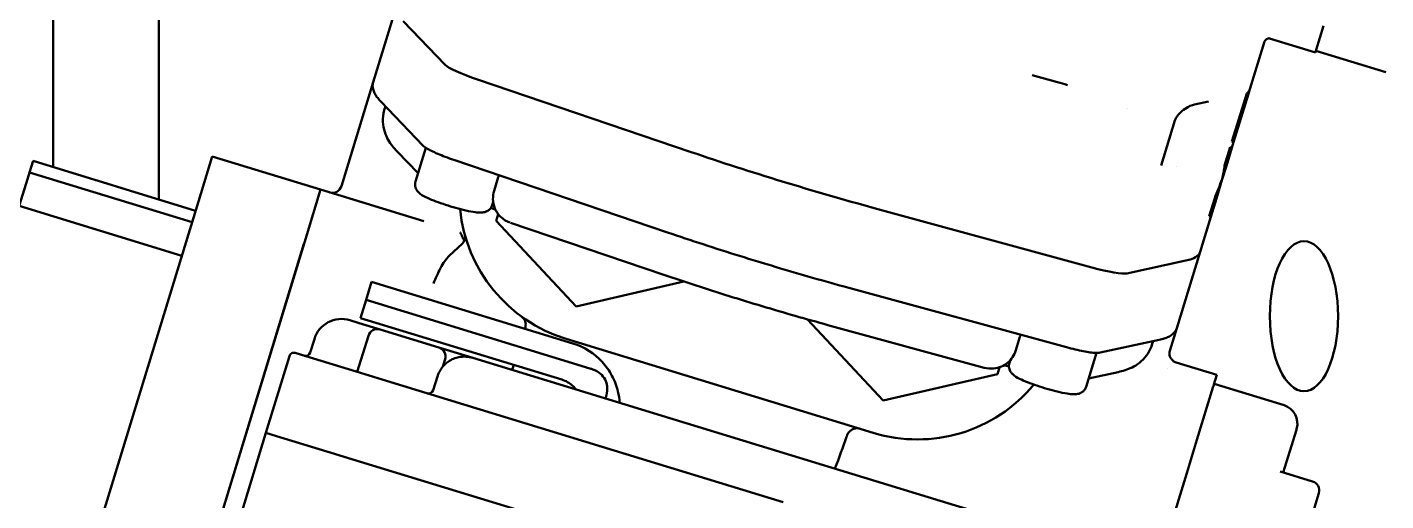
# Model space of a CAD drawing. Header units: inches. Extents: x 11 to 1621, y 11 to 1332.
# Drawn here: x 1299.67 to 1305.33, y 343.76 to 345.73 of the extents above; entities that cross this region are included whole.
import ezdxf

# ---------------------------------------------------------------- set-up
doc = ezdxf.new("R2010")
doc.units = ezdxf.units.IN
doc.header["$LTSCALE"] = 48
doc.header["$MEASUREMENT"] = 0
doc.layers.add('Visible (ANSI)', color=7, linetype='Continuous', lineweight=50)

msp = doc.modelspace()

# ---------------------------------------------------------------- linework, layer by layer
at = {"layer": 'Visible (ANSI)'}
for p, q in [((1299.774479, 345.146343), (1299.774479, 348.572494)), ((1300.214479, 345.011821), (1300.214479, 348.071461)), ((1301.204819, 345.817823), (1301.107815, 345.500537)), ((1301.233567, 345.754613), (1301.40789, 345.572938)), ((1301.40789, 345.572938), (1301.233567, 345.754613)), ((1305.03936, 345.634895), (1305.07024, 345.735899)), ((1304.823871, 345.67068), (1304.763117, 345.471962)), ((1304.823963, 345.670977), (1304.823961, 345.67097)), ((1304.845665, 345.68314), (1305.036292, 345.624859)), ((1305.038234, 345.631213), (1305.036292, 345.624859)), ((1305.329969, 345.541838), (1305.038183, 345.631046)), ((1305.038234, 345.631213), (1305.038516, 345.632136)), ((1305.039126, 345.634132), (1305.038516, 345.632136)), ((1305.03936, 345.634895), (1305.039126, 345.634132)), ((1303.855861, 345.529272), (1303.961393, 345.500495)), ((1300.975383, 345.067372), (1301.107815, 345.500537)), ((1301.542753, 345.511658), (1302.433842, 345.209221)), ((1302.433842, 345.209221), (1301.542753, 345.511658)), ((1304.756968, 345.45185), (1304.763117, 345.471962)), ((1301.140861, 345.418654), (1301.315184, 345.236978)), ((1304.531963, 345.40701), (1304.590238, 345.419591)), ((1304.688417, 345.253026), (1304.749868, 345.454021)), ((1304.695518, 345.250855), (1304.756968, 345.45185)), ((1304.749868, 345.454021), (1304.756968, 345.45185)), ((1301.159257, 345.399482), (1301.154584, 345.384197)), ((1304.393262, 345.153656), (1304.450323, 345.340294)), ((1304.695518, 345.250855), (1304.688202, 345.226927)), ((1304.695518, 345.250855), (1304.688417, 345.253026)), ((1300.436776, 345.190872), (1300.379222, 345.002623)), ((1300.888573, 345.052744), (1300.436776, 345.190872)), ((1301.207828, 345.211783), (1301.295132, 345.120797)), ((1301.327615, 345.227045), (1301.284539, 345.086147)), ((1304.657989, 345.1535), (1304.681102, 345.229098)), ((1304.66509, 345.151329), (1304.688202, 345.226927)), ((1304.681102, 345.229098), (1304.688202, 345.226927)), ((1299.690015, 345.172166), (1299.675505, 345.124707)), ((1299.690015, 345.172166), (1300.367711, 344.964974)), ((1301.444438, 345.176815), (1302.335527, 344.874378)), ((1304.459185, 345.151135), (1304.459185, 345.151134)), ((1304.648135, 345.095873), (1304.66509, 345.151329)), ((1304.657989, 345.1535), (1304.66509, 345.151329)), ((1299.632724, 344.984776), (1299.668295, 345.101125)), ((1299.668295, 345.101125), (1299.675505, 345.124707)), ((1299.675505, 345.124707), (1300.353201, 344.917514)), ((1301.629655, 345.104046), (1301.612536, 345.048054)), ((1304.623528, 345.015388), (1304.648135, 345.095873)), ((1304.647083, 345.096195), (1304.648135, 345.095873)), ((1300.888573, 345.052744), (1300.83102, 344.864495)), ((1301.319262, 344.921069), (1300.888573, 345.052744)), ((1304.593315, 344.941962), (1304.616428, 345.017559)), ((1304.616428, 345.017559), (1304.623528, 345.015388)), ((1300.310421, 344.777584), (1299.632724, 344.984776)), ((1299.748296, 342.938958), (1300.379222, 345.002623)), ((1301.608492, 345.001162), (1301.604562, 344.988306)), ((1301.628705, 344.963927), (1301.628686, 344.963937)), ((1303.196419, 344.976078), (1304.104286, 344.728519)), ((1304.104286, 344.728519), (1303.196419, 344.976078)), ((1304.600416, 344.939791), (1304.623528, 345.015388)), ((1301.62938, 344.950984), (1301.620906, 344.923268)), ((1301.620906, 344.923268), (1301.9542, 344.565854)), ((1301.631488, 344.95788), (1301.631485, 344.957868)), ((1301.680852, 344.9147), (1302.320504, 344.697601)), ((1304.600416, 344.939791), (1304.555651, 344.793371)), ((1304.593315, 344.941962), (1304.600416, 344.939791)), ((1300.83102, 344.864495), (1300.200094, 342.800829)), ((1300.819509, 344.826845), (1300.200094, 342.800829)), ((1301.478704, 344.826561), (1301.426445, 344.777828)), ((1304.555651, 344.793371), (1304.458647, 344.476085)), ((1304.250359, 344.703908), (1304.496472, 344.757043)), ((1304.496472, 344.757043), (1304.250359, 344.703908)), ((1301.101363, 344.668234), (1301.078342, 344.592935)), ((1301.940954, 344.411546), (1301.101363, 344.668234)), ((1301.9542, 344.565854), (1302.403871, 344.669668)), ((1303.090684, 344.643503), (1303.998551, 344.395944)), ((1301.05532, 344.517635), (1301.078342, 344.592935)), ((1302.012057, 344.307469), (1301.078342, 344.592935)), ((1301.0104, 344.50862), (1301.049424, 344.496689)), ((1301.05532, 344.517635), (1301.894911, 344.260947)), ((1302.919552, 344.512009), (1303.234293, 344.17449)), ((1301.13728, 344.469829), (1301.049424, 344.496689)), ((1301.13728, 344.469829), (1301.382004, 344.395009)), ((1301.742501, 344.479376), (1301.7405, 344.472831)), ((1303.004286, 344.488548), (1303.655965, 344.310847)), ((1304.429688, 344.381367), (1304.458647, 344.476085)), ((1300.845653, 344.373728), (1300.862919, 344.430202)), ((1301.042077, 344.29309), (1301.08812, 344.443689)), ((1301.52319, 344.351844), (1301.382004, 344.395009)), ((1301.912912, 344.430805), (1303.193005, 344.039441)), ((1303.787188, 344.383196), (1303.804307, 344.439188)), ((1304.13935, 344.373544), (1304.385462, 344.42668)), ((1304.35949, 344.421072), (1304.354817, 344.405787)), ((1300.661002, 344.039076), (1300.758842, 344.359099)), ((1300.783423, 344.372169), (1300.826892, 344.358879)), ((1301.03711, 344.294609), (1300.826892, 344.358879)), ((1301.398922, 344.315689), (1301.408143, 344.345848)), ((1302.15912, 344.157421), (1301.52319, 344.351844)), ((1303.76432, 344.34206), (1303.760389, 344.329204)), ((1304.123489, 344.37226), (1304.080412, 344.231363)), ((1304.429689, 344.381364), (1304.429689, 344.381365)), ((1301.03711, 344.294609), (1301.163531, 344.255958)), ((1301.694457, 344.322232), (1301.688097, 344.301427)), ((1303.234293, 344.17449), (1303.71047, 344.284424)), ((1303.71047, 344.284424), (1303.718944, 344.312141)), ((1304.091006, 344.266013), (1304.214263, 344.292624)), ((1304.41944, 344.308702), (1304.41944, 344.308703)), ((1304.455538, 344.332734), (1304.625374, 344.28081)), ((1304.625374, 344.28081), (1304.613004, 344.240349)), ((1302.063009, 343.98096), (1301.163531, 344.255958)), ((1301.375709, 344.273427), (1301.358443, 344.216952)), ((1304.542478, 344.009669), (1304.610373, 344.231744)), ((1304.610892, 344.233439), (1304.610373, 344.231744)), ((1304.612233, 344.237828), (1304.610892, 344.233439)), ((1304.612233, 344.237828), (1304.613004, 344.240349)), ((1304.90565, 344.153952), (1304.613864, 344.24316)), ((1302.076799, 344.182589), (1302.077405, 344.184568)), ((1302.15912, 344.157421), (1302.836014, 343.950473)), ((1304.95695, 344.052432), (1304.957928, 344.055631)), ((1300.286904, 342.815458), (1300.661002, 344.039076)), ((1300.704965, 344.025635), (1300.661002, 344.039076)), ((1300.661002, 344.039076), (1300.704965, 344.025635)), ((1300.915183, 343.961365), (1300.704965, 344.025635)), ((1300.704965, 344.025635), (1300.915183, 343.961365)), ((1304.542478, 344.009669), (1304.500158, 343.871245)), ((1304.500158, 343.871245), (1304.542478, 344.009669)), ((1304.95695, 344.052432), (1304.902561, 343.874536)), ((1301.055651, 343.91842), (1300.915183, 343.961365)), ((1301.055651, 343.91842), (1300.915183, 343.961365)), ((1302.063009, 343.98096), (1302.817018, 343.750436)), ((1303.471944, 343.75605), (1302.836014, 343.950473)), ((1301.955129, 343.643421), (1301.055651, 343.91842)), ((1301.055651, 343.91842), (1301.955129, 343.643421)), ((1304.500158, 343.871245), (1304.221025, 342.958243)), ((1304.889401, 343.878559), (1305.024923, 343.837126)), ((1305.051062, 343.787966), (1304.976243, 343.543242)), ((1303.61313, 343.712885), (1303.471944, 343.75605))]:
    msp.add_line(p, q, dxfattribs=at)
for centre, radius, start, end in [((1300.937734, 345.078883), 0.03937, 253.001364, 343), ((1302.097083, 345.033202), 0.629921, 185.597003, 253), ((1301.451853, 344.855354), 0.03937, 313, 15.410035), ((1300.975868, 344.39567), 0.11811, 73, 163), ((1301.704851, 344.490887), 0.03937, 343, 54.123496), ((1301.125769, 344.432179), 0.03937, 73.000202, 163), ((1301.370493, 344.357359), 0.03937, 343, 72.999798), ((1301.860379, 344.147997), 0.275591, 42.627757, 73), ((1300.777667, 344.353344), 0.019685, 73, 163), ((1300.826828, 344.379483), 0.019685, 253, 343), ((1301.860379, 344.147997), 0.11811, 48.704811, 73), ((1303.377176, 344.641838), 0.629921, 253, 320.402997), ((1301.339618, 344.222707), 0.019685, 253, 343), ((1301.860379, 344.147997), 0.275591, 3.464769, 13.372243), ((1304.882628, 344.078653), 0.07874, 343, 73), ((1305.013412, 343.799476), 0.03937, 343.000202, 73)]:
    msp.add_arc(centre, radius, start, end, dxfattribs=at)
for centre, major_axis, ratio, start_param, end_param in [((1301.592909, 345.522487), (-0.188249, 0.057553), 0.13052619, 0.22959015, 1.34120617), ((1301.592909, 345.522487), (-0.188249, 0.057553), 0.13052619, 0.22959015, 1.34120617), ((1303.087701, 345.984188), (1.675416, -0.512226), 0.13052619, 6.19108834, 6.28318531), ((1303.045712, 345.846848), (-1.374217, 0.42014), 0.13052619, 2.68326328, 2.68326794), ((1304.523655, 345.445493), (0.008309, -0.038483), 0.9654291, 6.28315125, 6.28318531), ((1302.880235, 345.305597), (-1.675416, 0.512226), 0.13052619, 1.34120617, 1.80038648), ((1302.880235, 345.305597), (1.675416, -0.512226), 0.13052619, 4.48279883, 4.94197913), ((1302.962095, 345.573351), (1.675416, -0.512226), 0.58542961, 0.03543434, 0.09209697), ((1302.988137, 345.658529), (-1.675416, 0.512226), 0.84963946, 3.04949569, 3.10615831), ((1302.880235, 345.305597), (1.675416, -0.512226), 0.13052619, 6.05359515, 6.28318531), ((1302.880235, 345.305597), (1.675416, -0.512226), 0.13052619, 6.05359515, 6.28318531), ((1304.068759, 344.765543), (0.188249, -0.057553), 0.13052619, 4.94197913, 6.05359515), ((1304.068759, 344.765543), (0.188249, -0.057553), 0.13052619, 4.94197913, 6.05359515), ((1303.124202, 344.011491), (0.00505, 0.046708), 0.91468713, 6.11020883, 6.47348321)]:
    msp.add_ellipse(centre, major_axis=major_axis, ratio=ratio, start_param=start_param, end_param=end_param, dxfattribs=at)
msp.add_ellipse((1304.988677, 344.525229), major_axis=(0, -0.3125), ratio=0.45538998, dxfattribs=at)
for points, knots in [([(1304.845792, 345.683101), (1304.845494, 345.683167), (1304.842926, 345.683695), (1304.830811, 345.680771), (1304.823959, 345.670964), (1304.823959, 345.670964)], [0.054349874, 0.054349874, 0.054349874, 0.054349874, 0.27185075, 0.27185075, 0.705184665, 0.705184665, 0.705184665, 0.705184665]), ([(1301.107815, 345.500537), (1301.106128, 345.49502), (1301.105445, 345.489219), (1301.105923, 345.477782), (1301.107055, 345.472151), (1301.110662, 345.461185), (1301.113133, 345.455834), (1301.119188, 345.445228), (1301.122778, 345.439969), (1301.13102, 345.429384), (1301.135675, 345.424058), (1301.140861, 345.418654)], [3.141592654, 3.141592654, 3.141592654, 3.141592654, 3.187510684, 3.187510684, 3.233428715, 3.233428715, 3.279346746, 3.279346746, 3.325264776, 3.325264776, 3.371182807, 3.371182807, 3.371182807, 3.371182807]), ([(1301.154584, 345.384197), (1301.149626, 345.367981), (1301.147716, 345.350967), (1301.149023, 345.319716), (1301.152064, 345.305501), (1301.160256, 345.280591), (1301.165388, 345.269797), (1301.176418, 345.250479), (1301.182345, 345.241928), (1301.194692, 345.226071), (1301.201128, 345.218766), (1301.207828, 345.211783)], [3.141592654, 3.141592654, 3.141592654, 3.141592654, 3.187510684, 3.187510684, 3.233428715, 3.233428715, 3.279346746, 3.279346746, 3.325264776, 3.325264776, 3.371182807, 3.371182807, 3.371182807, 3.371182807]), ([(1304.531962, 345.407009), (1304.521431, 345.404736), (1304.507935, 345.39964), (1304.4849, 345.38446), (1304.476075, 345.377783), (1304.464163, 345.364215), (1304.461812, 345.361326), (1304.456709, 345.354025), (1304.452922, 345.348795), (1304.450323, 345.340294)], [0, 0, 0, 0, 0.473034078, 0.473034078, 0.743248754, 0.743248754, 0.807992735, 0.807992735, 0.878087534, 0.878087534, 0.878087534, 0.878087534]), ([(1301.315184, 345.236978), (1301.319494, 345.232487), (1301.324269, 345.229103), (1301.335912, 345.221813), (1301.342745, 345.218095), (1301.358492, 345.210321), (1301.367395, 345.20628), (1301.386954, 345.197995), (1301.397608, 345.193755), (1301.420199, 345.185252), (1301.432136, 345.18099), (1301.444438, 345.176815)], [3.37118281, 3.37118281, 3.37118281, 3.37118281, 3.59350601, 3.59350601, 3.81582921, 3.81582921, 4.03815242, 4.03815242, 4.26047562, 4.26047562, 4.48279883, 4.48279883, 4.48279883, 4.48279883]), ([(1301.604562, 344.988306), (1301.603167, 344.983744), (1301.600949, 344.979473), (1301.59562, 344.972144), (1301.59251, 344.96923), (1301.585951, 344.964283), (1301.582617, 344.96261), (1301.575551, 344.959684), (1301.572175, 344.958888), (1301.562985, 344.957196), (1301.558113, 344.957107), (1301.544411, 344.95736), (1301.535458, 344.958378), (1301.512805, 344.96193), (1301.498681, 344.964823), (1301.46999, 344.971687), (1301.455701, 344.975493), (1301.42716, 344.983799), (1301.412924, 344.98828), (1301.38553, 344.997579), (1301.372387, 345.002393), (1301.347996, 345.012111), (1301.336872, 345.016983), (1301.315797, 345.027515), (1301.307243, 345.031542), (1301.294823, 345.04377), (1301.29244, 345.046362), (1301.287481, 345.053959), (1301.284724, 345.059058), (1301.282554, 345.071162), (1301.282417, 345.076723), (1301.283831, 345.083619), (1301.284155, 345.084892), (1301.284539, 345.086147)], [0, 0, 0, 0, 0.04496292, 0.04496292, 0.09445953, 0.09445953, 0.15706397, 0.15706397, 0.24638153, 0.24638153, 0.42867802, 0.42867802, 0.74283728, 0.74283728, 1.12758082, 1.12758082, 1.46775559, 1.46775559, 1.80070812, 1.80070812, 2.13506021, 2.13506021, 2.48187562, 2.48187562, 2.8964631, 2.8964631, 2.98654821, 2.98654821, 3.07471311, 3.07471311, 3.12922665, 3.12922665, 3.14159265, 3.14159265, 3.14159265, 3.14159265]), ([(1301.629655, 345.104046), (1301.630269, 345.106054), (1301.630524, 345.108154), (1301.630447, 345.111434), (1301.630262, 345.112712), (1301.630002, 345.113834)], [3.1415926536, 3.1415926536, 3.1415926536, 3.1415926536, 3.1848344641, 3.1848344641, 3.2168715009, 3.2168715009, 3.2168715009, 3.2168715009]), ([(1301.678497, 344.915536), (1301.665057, 344.920437), (1301.652462, 344.927853), (1301.631021, 344.947369), (1301.621877, 344.959841), (1301.61082, 344.985979), (1301.607818, 344.999549), (1301.607403, 345.024789), (1301.60907, 345.036718), (1301.612536, 345.048054)], [0.006686894, 0.006686894, 0.006686894, 0.006686894, 0.137090393, 0.137090393, 0.268477273, 0.268477273, 0.378731685, 0.378731685, 0.469597905, 0.469597905, 0.469597905, 0.469597905]), ([(1301.618161, 344.969005), (1301.614136, 344.970886), (1301.609796, 344.972856), (1301.603299, 344.975721), (1301.601373, 344.976561), (1301.599404, 344.97741)], [0.745400599, 0.745400599, 0.745400599, 0.745400599, 0.83088237, 0.83088237, 0.865680359, 0.865680359, 0.865680359, 0.865680359]), ([(1301.487616, 344.83889), (1301.484912, 344.844973), (1301.482185, 344.851016), (1301.476857, 344.862545), (1301.474698, 344.867095), (1301.472614, 344.87143), (1301.471975, 344.872744), (1301.471332, 344.87406), (1301.471306, 344.874115)], [-0.0913896256, -0.0913896256, -0.0913896256, -0.0913896256, -0.0437291131, -0.0437291131, 0, 0, 0.0003030606, 0.0005998028, 0.0005998028, 0.0005998028, 0.0005998028]), ([(1302.335527, 344.874378), (1302.384526, 344.857747), (1302.434144, 344.841252), (1302.534203, 344.80867), (1302.584644, 344.792584), (1302.685925, 344.760953), (1302.736765, 344.74541), (1302.838418, 344.714997), (1302.889231, 344.700127), (1302.990403, 344.671187), (1303.040762, 344.657116), (1303.090684, 344.643503)], [4.482798827, 4.482798827, 4.482798827, 4.482798827, 4.574634888, 4.574634888, 4.66647095, 4.66647095, 4.758307011, 4.758307011, 4.850143072, 4.850143072, 4.941979134, 4.941979134, 4.941979134, 4.941979134]), ([(1301.359648, 344.661708), (1301.368522, 344.682566), (1301.378055, 344.705128), (1301.399771, 344.746085), (1301.41207, 344.764424), (1301.426445, 344.777828)], [0, 0, 0, 0, 0.172720482, 0.172720482, 0.345440965, 0.345440965, 0.345440965, 0.345440965]), ([(1302.320504, 344.697601), (1302.364892, 344.682536), (1302.409828, 344.667597), (1302.500432, 344.638094), (1302.546098, 344.62353), (1302.637789, 344.594895), (1302.683812, 344.580824), (1302.77584, 344.553291), (1302.821843, 344.539829), (1302.913455, 344.513623), (1302.959062, 344.50088), (1303.004286, 344.488548)], [4.482798827, 4.482798827, 4.482798827, 4.482798827, 4.574634888, 4.574634888, 4.66647095, 4.66647095, 4.758307011, 4.758307011, 4.850143072, 4.850143072, 4.941979134, 4.941979134, 4.941979134, 4.941979134]), ([(1304.385462, 344.42668), (1304.392783, 344.42826), (1304.399621, 344.430072), (1304.412373, 344.434239), (1304.41829, 344.436592), (1304.429241, 344.441998), (1304.434281, 344.445052), (1304.443403, 344.452127), (1304.447491, 344.456162), (1304.454283, 344.465376), (1304.45696, 344.470568), (1304.458647, 344.476085)], [6.053595154, 6.053595154, 6.053595154, 6.053595154, 6.099513185, 6.099513185, 6.145431215, 6.145431215, 6.191349246, 6.191349246, 6.237267277, 6.237267277, 6.283185307, 6.283185307, 6.283185307, 6.283185307]), ([(1303.809492, 344.447497), (1303.809485, 344.44749), (1303.809477, 344.447483), (1303.808039, 344.446139), (1303.806522, 344.444268), (1303.804968, 344.441076), (1303.804599, 344.440144), (1303.804307, 344.439188)], [6.2079064599, 6.2079064599, 6.2079064599, 6.2079064599, 6.2081839268, 6.2081839268, 6.2625992879, 6.2625992879, 6.2831853071, 6.2831853071, 6.2831853071, 6.2831853071]), ([(1303.998551, 344.395944), (1304.011084, 344.392526), (1304.023363, 344.389385), (1304.046847, 344.383801), (1304.05805, 344.381359), (1304.078898, 344.37729), (1304.088539, 344.375662), (1304.105942, 344.373301), (1304.113685, 344.372562), (1304.127414, 344.372095), (1304.133265, 344.372231), (1304.13935, 344.373544)], [4.94197913, 4.94197913, 4.94197913, 4.94197913, 5.16430234, 5.16430234, 5.38662554, 5.38662554, 5.60894875, 5.60894875, 5.83127195, 5.83127195, 6.05359515, 6.05359515, 6.05359515, 6.05359515]), ([(1304.214263, 344.292624), (1304.223722, 344.294666), (1304.233142, 344.297123), (1304.252246, 344.303365), (1304.261941, 344.30714), (1304.281888, 344.316988), (1304.292178, 344.323066), (1304.3129, 344.339136), (1304.32337, 344.349221), (1304.341928, 344.374398), (1304.349859, 344.389571), (1304.354817, 344.405787)], [6.053595154, 6.053595154, 6.053595154, 6.053595154, 6.099513185, 6.099513185, 6.145431215, 6.145431215, 6.191349246, 6.191349246, 6.237267277, 6.237267277, 6.283185307, 6.283185307, 6.283185307, 6.283185307]), ([(1301.375709, 344.273427), (1301.377852, 344.280437), (1301.38067, 344.287288), (1301.384123, 344.293855), (1301.38585, 344.297139), (1301.387735, 344.300352), (1301.389775, 344.303478), (1301.391815, 344.306604), (1301.393956, 344.309577), (1301.396351, 344.312578), (1301.396736, 344.313061), (1301.397127, 344.313543), (1301.397522, 344.314022), (1301.40203, 344.319491), (1301.407135, 344.324668), (1301.412801, 344.329415), (1301.418578, 344.334256), (1301.424939, 344.338651), (1301.431825, 344.342432), (1301.432284, 344.342684), (1301.432811, 344.342968), (1301.433209, 344.34318), (1301.439569, 344.346561), (1301.446622, 344.349556), (1301.454315, 344.351894), (1301.461469, 344.354068), (1301.469176, 344.355675), (1301.477338, 344.356461), (1301.477678, 344.356494), (1301.47802, 344.356525), (1301.478362, 344.356555), (1301.478499, 344.356567), (1301.478637, 344.356579), (1301.478775, 344.35659), (1301.478913, 344.356602), (1301.479112, 344.356618), (1301.47919, 344.356624), (1301.484143, 344.357022), (1301.490373, 344.357219), (1301.497772, 344.356646), (1301.505172, 344.356072), (1301.51375, 344.35473), (1301.52319, 344.351844)], [0, 0, 0, 0, 0.125, 0.125, 0.125, 0.1875, 0.1875, 0.1875, 0.25, 0.25, 0.25, 0.2600687, 0.2600687, 0.2600687, 0.375, 0.375, 0.375, 0.4921875, 0.4921875, 0.4921875, 0.5, 0.5, 0.5, 0.625, 0.625, 0.625, 0.74124457, 0.74124457, 0.74124457, 0.74609375, 0.74609375, 0.74609375, 0.74804688, 0.74804688, 0.74804688, 0.75, 0.75, 0.75, 0.875, 0.875, 0.875, 1, 1, 1, 1]), ([(1303.787188, 344.383196), (1303.784106, 344.373113), (1303.779594, 344.363445), (1303.768405, 344.346162), (1303.761547, 344.33838), (1303.745934, 344.324995), (1303.736914, 344.319436), (1303.716993, 344.31085), (1303.70582, 344.308158), (1303.681802, 344.306118), (1303.668755, 344.307417), (1303.656271, 344.31077)], [0, 0, 0, 0, 0.080817734, 0.080817734, 0.163113143, 0.163113143, 0.251891199, 0.251891199, 0.352744392, 0.352744392, 0.470591431, 0.470591431, 0.470591431, 0.470591431]), ([(1304.429689, 344.381364), (1304.428697, 344.378119), (1304.428022, 344.374262), (1304.427975, 344.366174), (1304.428622, 344.361859), (1304.431416, 344.353409), (1304.433699, 344.349208), (1304.439449, 344.342023), (1304.443001, 344.338968), (1304.44964, 344.334908), (1304.452737, 344.333591), (1304.455537, 344.332735)], [0, 0, 0, 0, 0.03628421, 0.03628421, 0.073156211, 0.073156211, 0.112609955, 0.112609955, 0.15244658, 0.15244658, 0.184982612, 0.184982612, 0.184982612, 0.184982612]), ([(1302.023458, 344.303762), (1302.02157, 344.304414), (1302.019675, 344.305049), (1302.015874, 344.306284), (1302.013968, 344.306885), (1302.012057, 344.307469)], [-0.0304557855, -0.0304557855, -0.0304557855, -0.0304557855, -0.0152278774, -0.0152278774, 0, 0, 0, 0]), ([(1302.023458, 344.303762), (1302.035115, 344.299737), (1302.046249, 344.29358), (1302.063394, 344.278927), (1302.069896, 344.271078), (1302.079523, 344.253014), (1302.082413, 344.243243), (1302.085019, 344.22079), (1302.083901, 344.208058), (1302.080706, 344.196094)], [0, 0, 0, 0, 0.093988099, 0.093988099, 0.171664013, 0.171664013, 0.249329006, 0.249329006, 0.34371396, 0.34371396, 0.34371396, 0.34371396]), ([(1302.128498, 344.211735), (1302.123191, 344.234059), (1302.114929, 344.25628), (1302.092497, 344.298471), (1302.078693, 344.31775), (1302.06315, 344.334636)], [0, 0, 0, 0, 0.182151197, 0.182151197, 0.364333505, 0.364333505, 0.364333505, 0.364333505]), ([(1304.080412, 344.231363), (1304.079017, 344.2268), (1304.076799, 344.22253), (1304.07147, 344.215201), (1304.06836, 344.212287), (1304.061801, 344.207339), (1304.058467, 344.205667), (1304.051402, 344.202741), (1304.048026, 344.201944), (1304.038835, 344.200253), (1304.033963, 344.200163), (1304.020262, 344.200417), (1304.011308, 344.201435), (1303.988655, 344.204986), (1303.974531, 344.207879), (1303.94584, 344.214743), (1303.931552, 344.218549), (1303.903011, 344.226855), (1303.888774, 344.231337), (1303.86138, 344.240636), (1303.848237, 344.24545), (1303.823846, 344.255167), (1303.812722, 344.26004), (1303.791647, 344.270571), (1303.783093, 344.274599), (1303.770673, 344.286827), (1303.768291, 344.289418), (1303.763332, 344.297016), (1303.760575, 344.302115), (1303.758405, 344.314219), (1303.758268, 344.31978), (1303.759682, 344.326676), (1303.760005, 344.327949), (1303.760389, 344.329204)], [0, 0, 0, 0, 0.04496292, 0.04496292, 0.09445953, 0.09445953, 0.15706397, 0.15706397, 0.24638153, 0.24638153, 0.42867802, 0.42867802, 0.74283728, 0.74283728, 1.12758082, 1.12758082, 1.46775559, 1.46775559, 1.80070812, 1.80070812, 2.13506021, 2.13506021, 2.48187562, 2.48187562, 2.8964631, 2.8964631, 2.98654821, 2.98654821, 3.07471311, 3.07471311, 3.12922665, 3.12922665, 3.14159265, 3.14159265, 3.14159265, 3.14159265]), ([(1301.938324, 344.236736), (1301.943568, 344.23213), (1301.948446, 344.227022), (1301.953209, 344.221024), (1301.953542, 344.220599), (1301.953872, 344.220171)], [-0.2192874122, -0.2192874122, -0.2192874122, -0.2192874122, -0.1646279913, -0.1646279913, -0.160482277, -0.160482277, -0.160482277, -0.160482277]), ([(1302.077405, 344.184568), (1302.077989, 344.186479), (1302.078556, 344.188396), (1302.079657, 344.192238), (1302.080191, 344.194164), (1302.080706, 344.196094)], [-0.0304567069, -0.0304567069, -0.0304567069, -0.0304567069, -0.0152288688, -0.0152288688, -0.000001, -0.000001, -0.000001, -0.000001]), ([(1303.081702, 344.022572), (1303.082204, 344.024009), (1303.082697, 344.02547), (1303.083449, 344.027775), (1303.083716, 344.028606), (1303.084094, 344.029806), (1303.084208, 344.030174), (1303.084413, 344.030833), (1303.084502, 344.031125), (1303.084592, 344.031418)], [0.000001, 0.000001, 0.000001, 0.000001, 0.0119368303, 0.0119368303, 0.0186069898, 0.0186069898, 0.0215417778, 0.0215417778, 0.0238697102, 0.0238697102, 0.0238697102, 0.0238697102]), ([(1303.084592, 344.031418), (1303.085057, 344.032939), (1303.08573, 344.034374), (1303.087825, 344.037795), (1303.08946, 344.039676), (1303.093388, 344.043711), (1303.096323, 344.046322), (1303.099435, 344.048982)], [0, 0, 0, 0, 0.0121248033, 0.0121248033, 0.0307964597, 0.0307964597, 0.0565628272, 0.0565628272, 0.0565628272, 0.0565628272])]:
    msp.add_open_spline(points, degree=3, knots=knots, dxfattribs=at)
for points in [[(1304.002661, 345.488555), (1303.988974, 345.492744), (1303.975213, 345.496727), (1303.961393, 345.500495)], [(1301.680574, 344.914797), (1301.680669, 344.914764), (1301.680763, 344.914732), (1301.680858, 344.914699)], [(1303.655941, 344.310818), (1303.65604, 344.310791), (1303.656138, 344.310764), (1303.656237, 344.310737)], [(1303.758572, 344.317286), (1303.751287, 344.318658), (1303.744497, 344.319834), (1303.738321, 344.320807)], [(1303.081702, 344.022572), (1303.066817, 343.979942), (1303.050489, 343.93514), (1303.033501, 343.890096)]]:
    msp.add_open_spline(points, degree=3, dxfattribs=at)
msp.add_rational_spline([(1303.099436, 344.048982), (1303.099744, 344.049246), (1303.100046, 344.049496), (1303.101143, 344.050378), (1303.101895, 344.050933), (1303.104008, 344.052396), (1303.105225, 344.053112), (1303.107364, 344.054268), (1303.108288, 344.054707), (1303.109931, 344.055433), (1303.110649, 344.055718), (1303.11259, 344.05644), (1303.113602, 344.056747), (1303.115342, 344.05723), (1303.116065, 344.057402), (1303.117351, 344.057679), (1303.117911, 344.057784), (1303.119451, 344.058046), (1303.120289, 344.058151), (1303.12108, 344.05823)], [0.999999668752, 0.99999967151, 0.999999674301, 0.999999684742, 0.999999692527, 0.99999971584, 0.999999731283, 0.999999760393, 0.99999977408, 0.999999799224, 0.999999810695, 0.999999841898, 0.999999858424, 0.999999885414, 0.999999895927, 0.999999913217, 0.999999919991, 0.999999936852, 0.999999943537, 0.999999948647], degree=3, knots=[0.000000025, 0.000000025, 0.000000025, 0.000000025, 0.013472115, 0.013472115, 0.050010185, 0.050010185, 0.123086325, 0.123086325, 0.196162464, 0.196162464, 0.269238604, 0.269238604, 0.415390883, 0.415390883, 0.561543162, 0.561543162, 0.707695442, 0.707695442, 1, 1, 1, 1], dxfattribs=at)

doc.saveas('drawing.dxf')
